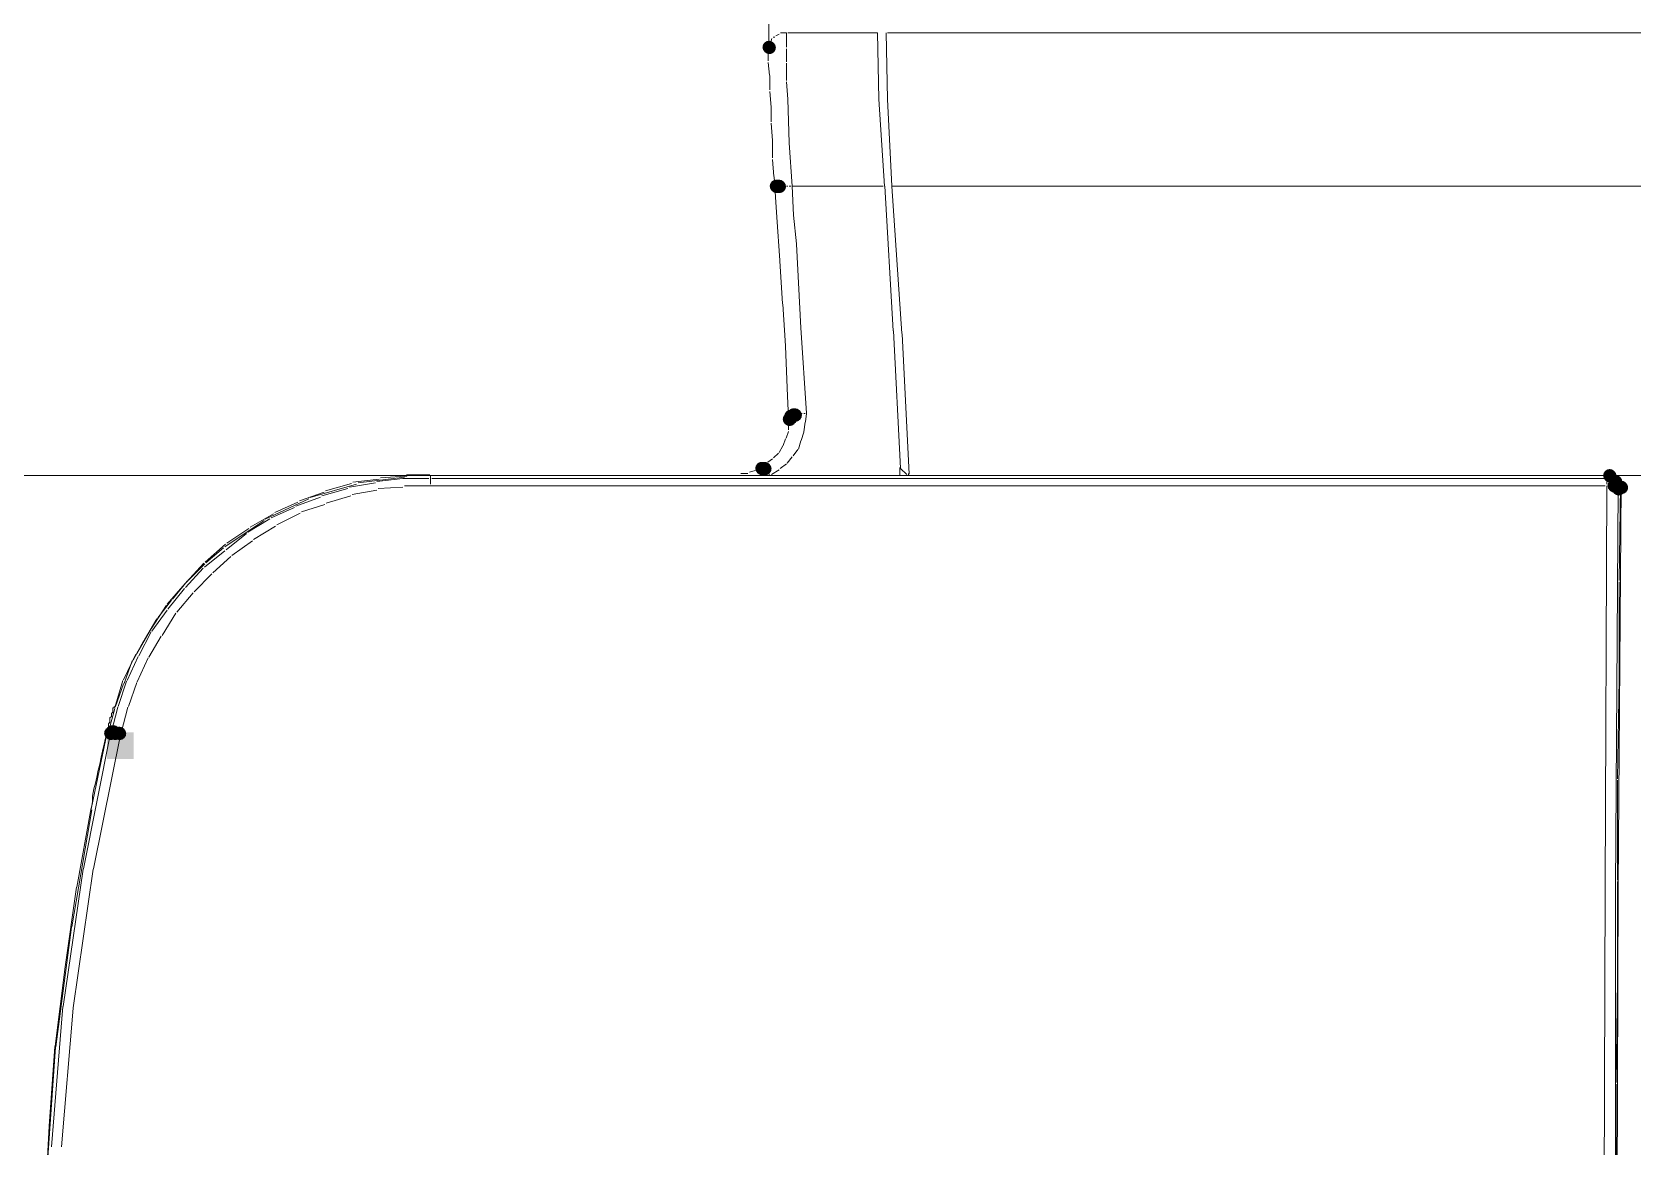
# Model space of a CAD drawing. Header units: millimetres. Extents: x 0 to 297, y 0 to 208.
# Drawn here: x 58.61 to 79.82, y 148.09 to 162.86 of the extents above; entities that cross this region are included whole.
import ezdxf

# ---------------------------------------------------------------- set-up
doc = ezdxf.new("R2010")
doc.units = ezdxf.units.MM

msp = doc.modelspace()

# ---------------------------------------------------------------- hatches: boundary and pattern name
h = msp.add_hatch(color=7)
edge = h.paths.add_edge_path(flags=0)
edge.add_spline(control_points=[(68.433558, 162.718656), (68.400013, 162.752201), (68.345121, 162.752201), (68.311576, 162.718656), (68.278031, 162.685111), (68.278031, 162.630219), (68.311576, 162.596674), (68.311576, 162.596674), (68.31722, 162.59103), (68.31722, 162.59103), (68.350765, 162.557485), (68.405657, 162.557485), (68.439202, 162.59103), (68.472747, 162.624575), (68.472747, 162.679467), (68.439202, 162.713012), (68.439202, 162.713012), (68.433558, 162.718656), (68.433558, 162.718656)], knot_values=[0, 0, 0, 0, 1, 1, 1, 2, 2, 2, 3, 3, 3, 4, 4, 4, 5, 5, 5, 6, 6, 6, 6], degree=3, periodic=1)
h = msp.add_hatch(color=7)
h.dxf.hatch_style = 2
h.paths.add_polyline_path([(68.363042, 162.695942), (68.363042, 162.523433)])
h = msp.add_hatch(color=7)
h.dxf.hatch_style = 2
h.paths.add_polyline_path([(68.363042, 162.542483), (68.363042, 162.369975)])
h = msp.add_hatch(color=7)
h.dxf.hatch_style = 2
h.paths.add_polyline_path([(68.382092, 162.369975), (68.382092, 162.197467)])
h = msp.add_hatch(color=7)
h.dxf.hatch_style = 2
h.paths.add_polyline_path([(68.382092, 162.159367), (68.382092, 161.986858)])
h = msp.add_hatch(color=7)
h.dxf.hatch_style = 2
h.paths.add_polyline_path([(68.401142, 161.948406), (68.401142, 161.775897)])
h = msp.add_hatch(color=7)
h.dxf.hatch_style = 2
h.paths.add_polyline_path([(68.401142, 161.737444), (68.401142, 161.564936)])
h = msp.add_hatch(color=7)
h.dxf.hatch_style = 2
h.paths.add_polyline_path([(68.420544, 161.507433), (68.420544, 161.334925)])
h = msp.add_hatch(color=7)
h.dxf.hatch_style = 2
h.paths.add_polyline_path([(68.420544, 161.258372), (68.420544, 161.085864)])
h = msp.add_hatch(color=7)
edge = h.paths.add_edge_path(flags=0)
edge.add_spline(control_points=[(68.531448, 160.876569), (68.499002, 160.911178), (68.444139, 160.912948), (68.409529, 160.880502), (68.37492, 160.848056), (68.373151, 160.793193), (68.405597, 160.758584), (68.405597, 160.758584), (68.410888, 160.752939), (68.410888, 160.752939), (68.443334, 160.71833), (68.498198, 160.71656), (68.532807, 160.749006), (68.567416, 160.781452), (68.569186, 160.836316), (68.53674, 160.870925), (68.53674, 160.870925), (68.531448, 160.876569), (68.531448, 160.876569)], knot_values=[0, 0, 0, 0, 1, 1, 1, 2, 2, 2, 3, 3, 3, 4, 4, 4, 5, 5, 5, 6, 6, 6, 6], degree=3, periodic=1)
h = msp.add_hatch(color=7)
edge = h.paths.add_edge_path(flags=0)
edge.add_spline(control_points=[(68.531448, 160.876569), (68.499002, 160.911178), (68.444139, 160.912948), (68.409529, 160.880502), (68.37492, 160.848056), (68.373151, 160.793193), (68.405597, 160.758584), (68.405597, 160.758584), (68.410888, 160.752939), (68.410888, 160.752939), (68.443334, 160.71833), (68.498198, 160.71656), (68.532807, 160.749006), (68.567416, 160.781452), (68.569186, 160.836316), (68.53674, 160.870925), (68.53674, 160.870925), (68.531448, 160.876569), (68.531448, 160.876569)], knot_values=[0, 0, 0, 0, 1, 1, 1, 2, 2, 2, 3, 3, 3, 4, 4, 4, 5, 5, 5, 6, 6, 6, 6], degree=3, periodic=1)
h = msp.add_hatch(color=7)
edge = h.paths.add_edge_path(flags=0)
edge.add_spline(control_points=[(68.531448, 160.876569), (68.499002, 160.911178), (68.444139, 160.912948), (68.409529, 160.880502), (68.37492, 160.848056), (68.373151, 160.793193), (68.405597, 160.758584), (68.405597, 160.758584), (68.410888, 160.752939), (68.410888, 160.752939), (68.443334, 160.71833), (68.498198, 160.71656), (68.532807, 160.749006), (68.567416, 160.781452), (68.569186, 160.836316), (68.53674, 160.870925), (68.53674, 160.870925), (68.531448, 160.876569), (68.531448, 160.876569)], knot_values=[0, 0, 0, 0, 1, 1, 1, 2, 2, 2, 3, 3, 3, 4, 4, 4, 5, 5, 5, 6, 6, 6, 6], degree=3, periodic=1)
h = msp.add_hatch(color=7)
edge = h.paths.add_edge_path(flags=0)
edge.add_spline(control_points=[(68.531448, 160.876569), (68.499002, 160.911178), (68.444139, 160.912948), (68.409529, 160.880502), (68.37492, 160.848056), (68.373151, 160.793193), (68.405597, 160.758584), (68.405597, 160.758584), (68.410888, 160.752939), (68.410888, 160.752939), (68.443334, 160.71833), (68.498198, 160.71656), (68.532807, 160.749006), (68.567416, 160.781452), (68.569186, 160.836316), (68.53674, 160.870925), (68.53674, 160.870925), (68.531448, 160.876569), (68.531448, 160.876569)], knot_values=[0, 0, 0, 0, 1, 1, 1, 2, 2, 2, 3, 3, 3, 4, 4, 4, 5, 5, 5, 6, 6, 6, 6], degree=3, periodic=1)
h = msp.add_hatch(color=7)
edge = h.paths.add_edge_path(flags=0)
edge.add_spline(control_points=[(68.531448, 160.876569), (68.499002, 160.911178), (68.444139, 160.912948), (68.409529, 160.880502), (68.37492, 160.848056), (68.373151, 160.793193), (68.405597, 160.758584), (68.405597, 160.758584), (68.410888, 160.752939), (68.410888, 160.752939), (68.443334, 160.71833), (68.498198, 160.71656), (68.532807, 160.749006), (68.567416, 160.781452), (68.569186, 160.836316), (68.53674, 160.870925), (68.53674, 160.870925), (68.531448, 160.876569), (68.531448, 160.876569)], knot_values=[0, 0, 0, 0, 1, 1, 1, 2, 2, 2, 3, 3, 3, 4, 4, 4, 5, 5, 5, 6, 6, 6, 6], degree=3, periodic=1)
h = msp.add_hatch(color=7)
edge = h.paths.add_edge_path(flags=0)
edge.add_spline(control_points=[(68.548563, 160.878567), (68.515018, 160.912112), (68.460126, 160.912112), (68.426581, 160.878567), (68.393036, 160.845022), (68.393036, 160.790131), (68.426581, 160.756586), (68.426581, 160.756586), (68.432226, 160.750941), (68.432226, 160.750941), (68.465771, 160.717396), (68.520663, 160.717396), (68.554208, 160.750941), (68.587753, 160.784486), (68.587753, 160.839378), (68.554208, 160.872923), (68.554208, 160.872923), (68.548563, 160.878567), (68.548563, 160.878567)], knot_values=[0, 0, 0, 0, 1, 1, 1, 2, 2, 2, 3, 3, 3, 4, 4, 4, 5, 5, 5, 6, 6, 6, 6], degree=3, periodic=1)
h = msp.add_hatch(color=7)
edge = h.paths.add_edge_path(flags=0)
edge.add_spline(control_points=[(68.567613, 160.878567), (68.534068, 160.912112), (68.479176, 160.912112), (68.445631, 160.878567), (68.412086, 160.845022), (68.412086, 160.790131), (68.445631, 160.756586), (68.445631, 160.756586), (68.451276, 160.750941), (68.451276, 160.750941), (68.484821, 160.717396), (68.539713, 160.717396), (68.573258, 160.750941), (68.606803, 160.784486), (68.606803, 160.839378), (68.573258, 160.872923), (68.573258, 160.872923), (68.567613, 160.878567), (68.567613, 160.878567)], knot_values=[0, 0, 0, 0, 1, 1, 1, 2, 2, 2, 3, 3, 3, 4, 4, 4, 5, 5, 5, 6, 6, 6, 6], degree=3, periodic=1)
h = msp.add_hatch(color=7)
edge = h.paths.add_edge_path(flags=0)
edge.add_spline(control_points=[(68.567613, 160.878567), (68.534068, 160.912112), (68.479176, 160.912112), (68.445631, 160.878567), (68.412086, 160.845022), (68.412086, 160.790131), (68.445631, 160.756586), (68.445631, 160.756586), (68.451276, 160.750941), (68.451276, 160.750941), (68.484821, 160.717396), (68.539713, 160.717396), (68.573258, 160.750941), (68.606803, 160.784486), (68.606803, 160.839378), (68.573258, 160.872923), (68.573258, 160.872923), (68.567613, 160.878567), (68.567613, 160.878567)], knot_values=[0, 0, 0, 0, 1, 1, 1, 2, 2, 2, 3, 3, 3, 4, 4, 4, 5, 5, 5, 6, 6, 6, 6], degree=3, periodic=1)
h = msp.add_hatch(color=7)
h.dxf.hatch_style = 2
h.paths.add_polyline_path([(68.478047, 160.491786), (68.478047, 160.319278)])
h = msp.add_hatch(color=7)
h.dxf.hatch_style = 2
h.paths.add_polyline_path([(68.516147, 159.916758), (68.516147, 159.74425)])
h = msp.add_hatch(color=7)
h.dxf.hatch_style = 2
h.paths.add_polyline_path([(68.5546, 159.341731), (68.5546, 159.169222)])
h = msp.add_hatch(color=7)
h.dxf.hatch_style = 2
h.paths.add_polyline_path([(68.593053, 158.786106), (68.593053, 158.613597)])
h = msp.add_hatch(color=7)
h.dxf.hatch_style = 2
h.paths.add_polyline_path([(68.612103, 158.230481), (68.612103, 158.057972)])
h = msp.add_hatch(color=7)
edge = h.paths.add_edge_path(flags=0)
edge.add_spline(control_points=[(68.702021, 157.79282), (68.668476, 157.826365), (68.613585, 157.826365), (68.58004, 157.79282), (68.546495, 157.759275), (68.546495, 157.704383), (68.58004, 157.670838), (68.58004, 157.670838), (68.585331, 157.665547), (68.585331, 157.665547), (68.618876, 157.632002), (68.673768, 157.632002), (68.707313, 157.665547), (68.740858, 157.699092), (68.740858, 157.753983), (68.707313, 157.787528), (68.707313, 157.787528), (68.702021, 157.79282), (68.702021, 157.79282)], knot_values=[0, 0, 0, 0, 1, 1, 1, 2, 2, 2, 3, 3, 3, 4, 4, 4, 5, 5, 5, 6, 6, 6, 6], degree=3, periodic=1)
h = msp.add_hatch(color=7)
edge = h.paths.add_edge_path(flags=0)
edge.add_spline(control_points=[(68.721071, 157.831273), (68.687526, 157.864818), (68.632635, 157.864818), (68.59909, 157.831273), (68.565545, 157.797728), (68.565545, 157.742836), (68.59909, 157.709291), (68.59909, 157.709291), (68.604734, 157.703647), (68.604734, 157.703647), (68.638279, 157.670102), (68.693171, 157.670102), (68.726716, 157.703647), (68.760261, 157.737192), (68.760261, 157.792083), (68.726716, 157.825628), (68.726716, 157.825628), (68.721071, 157.831273), (68.721071, 157.831273)], knot_values=[0, 0, 0, 0, 1, 1, 1, 2, 2, 2, 3, 3, 3, 4, 4, 4, 5, 5, 5, 6, 6, 6, 6], degree=3, periodic=1)
h = msp.add_hatch(color=7)
edge = h.paths.add_edge_path(flags=0)
edge.add_spline(control_points=[(68.721071, 157.812223), (68.687526, 157.845768), (68.632635, 157.845768), (68.59909, 157.812223), (68.565545, 157.778678), (68.565545, 157.723786), (68.59909, 157.690241), (68.59909, 157.690241), (68.604734, 157.684597), (68.604734, 157.684597), (68.638279, 157.651052), (68.693171, 157.651052), (68.726716, 157.684597), (68.760261, 157.718142), (68.760261, 157.773033), (68.726716, 157.806578), (68.726716, 157.806578), (68.721071, 157.812223), (68.721071, 157.812223)], knot_values=[0, 0, 0, 0, 1, 1, 1, 2, 2, 2, 3, 3, 3, 4, 4, 4, 5, 5, 5, 6, 6, 6, 6], degree=3, periodic=1)
h = msp.add_hatch(color=7)
edge = h.paths.add_edge_path(flags=0)
edge.add_spline(control_points=[(68.740121, 157.831273), (68.706576, 157.864818), (68.651685, 157.864818), (68.61814, 157.831273), (68.584595, 157.797728), (68.584595, 157.742836), (68.61814, 157.709291), (68.61814, 157.709291), (68.623784, 157.703647), (68.623784, 157.703647), (68.657329, 157.670102), (68.712221, 157.670102), (68.745766, 157.703647), (68.779311, 157.737192), (68.779311, 157.792083), (68.745766, 157.825628), (68.745766, 157.825628), (68.740121, 157.831273), (68.740121, 157.831273)], knot_values=[0, 0, 0, 0, 1, 1, 1, 2, 2, 2, 3, 3, 3, 4, 4, 4, 5, 5, 5, 6, 6, 6, 6], degree=3, periodic=1)
h = msp.add_hatch(color=7)
edge = h.paths.add_edge_path(flags=0)
edge.add_spline(control_points=[(68.740121, 157.831273), (68.706576, 157.864818), (68.651685, 157.864818), (68.61814, 157.831273), (68.584595, 157.797728), (68.584595, 157.742836), (68.61814, 157.709291), (68.61814, 157.709291), (68.623784, 157.703647), (68.623784, 157.703647), (68.657329, 157.670102), (68.712221, 157.670102), (68.745766, 157.703647), (68.779311, 157.737192), (68.779311, 157.792083), (68.745766, 157.825628), (68.745766, 157.825628), (68.740121, 157.831273), (68.740121, 157.831273)], knot_values=[0, 0, 0, 0, 1, 1, 1, 2, 2, 2, 3, 3, 3, 4, 4, 4, 5, 5, 5, 6, 6, 6, 6], degree=3, periodic=1)
h = msp.add_hatch(color=7)
edge = h.paths.add_edge_path(flags=0)
edge.add_spline(control_points=[(68.757173, 157.852258), (68.722564, 157.884704), (68.667701, 157.882934), (68.635255, 157.848325), (68.602809, 157.813716), (68.604579, 157.758852), (68.639188, 157.726406), (68.639188, 157.726406), (68.644832, 157.721115), (68.644832, 157.721115), (68.679441, 157.688669), (68.734305, 157.690438), (68.766751, 157.725048), (68.799197, 157.759657), (68.797427, 157.81452), (68.762818, 157.846966), (68.762818, 157.846966), (68.757173, 157.852258), (68.757173, 157.852258)], knot_values=[0, 0, 0, 0, 1, 1, 1, 2, 2, 2, 3, 3, 3, 4, 4, 4, 5, 5, 5, 6, 6, 6, 6], degree=3, periodic=1)
h = msp.add_hatch(color=7)
edge = h.paths.add_edge_path(flags=0)
edge.add_spline(control_points=[(68.776576, 157.852258), (68.741967, 157.884704), (68.687104, 157.882934), (68.654658, 157.848325), (68.622212, 157.813716), (68.623981, 157.758852), (68.658591, 157.726406), (68.658591, 157.726406), (68.664235, 157.721115), (68.664235, 157.721115), (68.698844, 157.688669), (68.753707, 157.690438), (68.786153, 157.725048), (68.818599, 157.759657), (68.81683, 157.81452), (68.782221, 157.846966), (68.782221, 157.846966), (68.776576, 157.852258), (68.776576, 157.852258)], knot_values=[0, 0, 0, 0, 1, 1, 1, 2, 2, 2, 3, 3, 3, 4, 4, 4, 5, 5, 5, 6, 6, 6, 6], degree=3, periodic=1)
h = msp.add_hatch(color=7)
h.dxf.hatch_style = 2
h.paths.add_polyline_path([(68.593053, 157.559497), (68.593053, 157.386989)])
h = msp.add_hatch(color=7)
h.dxf.hatch_style = 2
h.paths.add_polyline_path([(68.631153, 157.751056), (68.631153, 157.578547)])
h = msp.add_hatch(color=7)
h.dxf.hatch_style = 2
h.paths.add_polyline_path([(68.631153, 157.655453), (68.631153, 157.482944)])
h = msp.add_hatch(color=7)
h.dxf.hatch_style = 2
h.paths.add_polyline_path([(68.497097, 157.367939), (68.497097, 157.195431)])
h = msp.add_hatch(color=7)
h.dxf.hatch_style = 2
h.paths.add_polyline_path([(68.5546, 157.463542), (68.5546, 157.291033)])
h = msp.add_hatch(color=7)
edge = h.paths.add_edge_path(flags=0)
edge.add_spline(control_points=[(68.337602, 157.14124), (68.304057, 157.174785), (68.249165, 157.174785), (68.21562, 157.14124), (68.182075, 157.107695), (68.182075, 157.052803), (68.21562, 157.019258), (68.21562, 157.019258), (68.221265, 157.013613), (68.221265, 157.013613), (68.25481, 156.980068), (68.309701, 156.980068), (68.343246, 157.013613), (68.376791, 157.047158), (68.376791, 157.10205), (68.343246, 157.135595), (68.343246, 157.135595), (68.337602, 157.14124), (68.337602, 157.14124)], knot_values=[0, 0, 0, 0, 1, 1, 1, 2, 2, 2, 3, 3, 3, 4, 4, 4, 5, 5, 5, 6, 6, 6, 6], degree=3, periodic=1)
h = msp.add_hatch(color=7)
edge = h.paths.add_edge_path(flags=0)
edge.add_spline(control_points=[(68.337602, 157.14124), (68.304057, 157.174785), (68.249165, 157.174785), (68.21562, 157.14124), (68.182075, 157.107695), (68.182075, 157.052803), (68.21562, 157.019258), (68.21562, 157.019258), (68.221265, 157.013613), (68.221265, 157.013613), (68.25481, 156.980068), (68.309701, 156.980068), (68.343246, 157.013613), (68.376791, 157.047158), (68.376791, 157.10205), (68.343246, 157.135595), (68.343246, 157.135595), (68.337602, 157.14124), (68.337602, 157.14124)], knot_values=[0, 0, 0, 0, 1, 1, 1, 2, 2, 2, 3, 3, 3, 4, 4, 4, 5, 5, 5, 6, 6, 6, 6], degree=3, periodic=1)
h = msp.add_hatch(color=7)
h.dxf.hatch_style = 2
h.paths.add_polyline_path([(68.190533, 157.137928), (68.190533, 156.965419)])
h = msp.add_hatch(color=7)
edge = h.paths.add_edge_path(flags=0)
edge.add_spline(control_points=[(68.357005, 157.14124), (68.32346, 157.174785), (68.268568, 157.174785), (68.235023, 157.14124), (68.201478, 157.107695), (68.201478, 157.052803), (68.235023, 157.019258), (68.235023, 157.019258), (68.240667, 157.013613), (68.240667, 157.013613), (68.274212, 156.980068), (68.329104, 156.980068), (68.362649, 157.013613), (68.396194, 157.047158), (68.396194, 157.10205), (68.362649, 157.135595), (68.362649, 157.135595), (68.357005, 157.14124), (68.357005, 157.14124)], knot_values=[0, 0, 0, 0, 1, 1, 1, 2, 2, 2, 3, 3, 3, 4, 4, 4, 5, 5, 5, 6, 6, 6, 6], degree=3, periodic=1)
h = msp.add_hatch(color=7)
edge = h.paths.add_edge_path(flags=0)
edge.add_spline(control_points=[(68.357005, 157.14124), (68.32346, 157.174785), (68.268568, 157.174785), (68.235023, 157.14124), (68.201478, 157.107695), (68.201478, 157.052803), (68.235023, 157.019258), (68.235023, 157.019258), (68.240667, 157.013613), (68.240667, 157.013613), (68.274212, 156.980068), (68.329104, 156.980068), (68.362649, 157.013613), (68.396194, 157.047158), (68.396194, 157.10205), (68.362649, 157.135595), (68.362649, 157.135595), (68.357005, 157.14124), (68.357005, 157.14124)], knot_values=[0, 0, 0, 0, 1, 1, 1, 2, 2, 2, 3, 3, 3, 4, 4, 4, 5, 5, 5, 6, 6, 6, 6], degree=3, periodic=1)
h = msp.add_hatch(color=7)
edge = h.paths.add_edge_path(flags=0)
edge.add_spline(control_points=[(68.376055, 157.14124), (68.34251, 157.174785), (68.287618, 157.174785), (68.254073, 157.14124), (68.220528, 157.107695), (68.220528, 157.052803), (68.254073, 157.019258), (68.254073, 157.019258), (68.259717, 157.013613), (68.259717, 157.013613), (68.293262, 156.980068), (68.348154, 156.980068), (68.381699, 157.013613), (68.415244, 157.047158), (68.415244, 157.10205), (68.381699, 157.135595), (68.381699, 157.135595), (68.376055, 157.14124), (68.376055, 157.14124)], knot_values=[0, 0, 0, 0, 1, 1, 1, 2, 2, 2, 3, 3, 3, 4, 4, 4, 5, 5, 5, 6, 6, 6, 6], degree=3, periodic=1)
h = msp.add_hatch(color=7)
h.dxf.hatch_style = 2
h.paths.add_polyline_path([(68.343639, 157.233531), (68.343639, 157.061022)])
h = msp.add_hatch(color=7)
h.dxf.hatch_style = 2
h.paths.add_polyline_path([(68.420544, 157.291033), (68.420544, 157.118525)])
h = msp.add_hatch(color=7)
h.dxf.hatch_style = 2
h.paths.add_polyline_path([(62.843481, 156.965419), (62.843481, 156.792911)])
h = msp.add_hatch(color=7)
h.dxf.hatch_style = 2
h.paths.add_polyline_path([(63.207547, 157.022922), (63.207547, 156.850414)])
h = msp.add_hatch(color=7)
h.dxf.hatch_style = 2
h.paths.add_polyline_path([(63.552564, 157.061375), (63.552564, 156.888867)])
h = msp.add_hatch(color=7)
h.dxf.hatch_style = 2
h.paths.add_polyline_path([(68.094578, 157.099475), (68.094578, 156.926967)])
h = msp.add_hatch(color=7)
edge = h.paths.add_edge_path(flags=0)
edge.add_spline(control_points=[(79.568635, 157.045637), (79.53509, 157.079182), (79.480199, 157.079182), (79.446654, 157.045637), (79.413109, 157.012092), (79.413109, 156.9572), (79.446654, 156.923655), (79.446654, 156.923655), (79.452298, 156.918011), (79.452298, 156.918011), (79.485843, 156.884466), (79.540735, 156.884466), (79.57428, 156.918011), (79.607825, 156.951556), (79.607825, 157.006447), (79.57428, 157.039992), (79.57428, 157.039992), (79.568635, 157.045637), (79.568635, 157.045637)], knot_values=[0, 0, 0, 0, 1, 1, 1, 2, 2, 2, 3, 3, 3, 4, 4, 4, 5, 5, 5, 6, 6, 6, 6], degree=3, periodic=1)
h = msp.add_hatch(color=7)
edge = h.paths.add_edge_path(flags=0)
edge.add_spline(control_points=[(79.62414, 156.913163), (79.589531, 156.945609), (79.534668, 156.943839), (79.502222, 156.90923), (79.469776, 156.874621), (79.471545, 156.819758), (79.506154, 156.787312), (79.506154, 156.787312), (79.511799, 156.78202), (79.511799, 156.78202), (79.546408, 156.749574), (79.601271, 156.751344), (79.633717, 156.785953), (79.666163, 156.820562), (79.664394, 156.875425), (79.629784, 156.907871), (79.629784, 156.907871), (79.62414, 156.913163), (79.62414, 156.913163)], knot_values=[0, 0, 0, 0, 1, 1, 1, 2, 2, 2, 3, 3, 3, 4, 4, 4, 5, 5, 5, 6, 6, 6, 6], degree=3, periodic=1)
h = msp.add_hatch(color=7)
edge = h.paths.add_edge_path(flags=0)
edge.add_spline(control_points=[(79.645188, 156.968731), (79.611643, 157.002276), (79.556751, 157.002276), (79.523206, 156.968731), (79.489661, 156.935186), (79.489661, 156.880294), (79.523206, 156.846749), (79.523206, 156.846749), (79.528851, 156.841105), (79.528851, 156.841105), (79.562396, 156.80756), (79.617288, 156.80756), (79.650833, 156.841105), (79.684378, 156.87465), (79.684378, 156.929542), (79.650833, 156.963087), (79.650833, 156.963087), (79.645188, 156.968731), (79.645188, 156.968731)], knot_values=[0, 0, 0, 0, 1, 1, 1, 2, 2, 2, 3, 3, 3, 4, 4, 4, 5, 5, 5, 6, 6, 6, 6], degree=3, periodic=1)
h = msp.add_hatch(color=7)
edge = h.paths.add_edge_path(flags=0)
edge.add_spline(control_points=[(79.664591, 156.892178), (79.631046, 156.925723), (79.576154, 156.925723), (79.542609, 156.892178), (79.509064, 156.858633), (79.509064, 156.803742), (79.542609, 156.770197), (79.542609, 156.770197), (79.548254, 156.764552), (79.548254, 156.764552), (79.581799, 156.731007), (79.63669, 156.731007), (79.670235, 156.764552), (79.70378, 156.798097), (79.70378, 156.852989), (79.670235, 156.886534), (79.670235, 156.886534), (79.664591, 156.892178), (79.664591, 156.892178)], knot_values=[0, 0, 0, 0, 1, 1, 1, 2, 2, 2, 3, 3, 3, 4, 4, 4, 5, 5, 5, 6, 6, 6, 6], degree=3, periodic=1)
h = msp.add_hatch(color=7)
edge = h.paths.add_edge_path(flags=0)
edge.add_spline(control_points=[(79.683641, 156.892178), (79.650096, 156.925723), (79.595204, 156.925723), (79.561659, 156.892178), (79.528114, 156.858633), (79.528114, 156.803742), (79.561659, 156.770197), (79.561659, 156.770197), (79.567304, 156.764552), (79.567304, 156.764552), (79.600849, 156.731007), (79.65574, 156.731007), (79.689285, 156.764552), (79.72283, 156.798097), (79.72283, 156.852989), (79.689285, 156.886534), (79.689285, 156.886534), (79.683641, 156.892178), (79.683641, 156.892178)], knot_values=[0, 0, 0, 0, 1, 1, 1, 2, 2, 2, 3, 3, 3, 4, 4, 4, 5, 5, 5, 6, 6, 6, 6], degree=3, periodic=1)
h = msp.add_hatch(color=7)
edge = h.paths.add_edge_path(flags=0)
edge.add_spline(control_points=[(79.722094, 156.892178), (79.688549, 156.925723), (79.633657, 156.925723), (79.600112, 156.892178), (79.566567, 156.858633), (79.566567, 156.803742), (79.600112, 156.770197), (79.600112, 156.770197), (79.605756, 156.764552), (79.605756, 156.764552), (79.639301, 156.731007), (79.694193, 156.731007), (79.727738, 156.764552), (79.761283, 156.798097), (79.761283, 156.852989), (79.727738, 156.886534), (79.727738, 156.886534), (79.722094, 156.892178), (79.722094, 156.892178)], knot_values=[0, 0, 0, 0, 1, 1, 1, 2, 2, 2, 3, 3, 3, 4, 4, 4, 5, 5, 5, 6, 6, 6, 6], degree=3, periodic=1)
h = msp.add_hatch(color=7)
edge = h.paths.add_edge_path(flags=0)
edge.add_spline(control_points=[(79.722094, 156.892178), (79.688549, 156.925723), (79.633657, 156.925723), (79.600112, 156.892178), (79.566567, 156.858633), (79.566567, 156.803742), (79.600112, 156.770197), (79.600112, 156.770197), (79.605756, 156.764552), (79.605756, 156.764552), (79.639301, 156.731007), (79.694193, 156.731007), (79.727738, 156.764552), (79.761283, 156.798097), (79.761283, 156.852989), (79.727738, 156.886534), (79.727738, 156.886534), (79.722094, 156.892178), (79.722094, 156.892178)], knot_values=[0, 0, 0, 0, 1, 1, 1, 2, 2, 2, 3, 3, 3, 4, 4, 4, 5, 5, 5, 6, 6, 6, 6], degree=3, periodic=1)
h = msp.add_hatch(color=7)
h.dxf.hatch_style = 2
h.paths.add_polyline_path([(62.134044, 156.716358), (62.134044, 156.54385)])
h = msp.add_hatch(color=7)
h.dxf.hatch_style = 2
h.paths.add_polyline_path([(62.479061, 156.850414), (62.479061, 156.677906)])
h = msp.add_hatch(color=7)
edge = h.paths.add_edge_path(flags=0)
edge.add_spline(control_points=[(79.683641, 156.873128), (79.650096, 156.906673), (79.595204, 156.906673), (79.561659, 156.873128), (79.528114, 156.839583), (79.528114, 156.784692), (79.561659, 156.751147), (79.561659, 156.751147), (79.567304, 156.745502), (79.567304, 156.745502), (79.600849, 156.711957), (79.65574, 156.711957), (79.689285, 156.745502), (79.72283, 156.779047), (79.72283, 156.833939), (79.689285, 156.867484), (79.689285, 156.867484), (79.683641, 156.873128), (79.683641, 156.873128)], knot_values=[0, 0, 0, 0, 1, 1, 1, 2, 2, 2, 3, 3, 3, 4, 4, 4, 5, 5, 5, 6, 6, 6, 6], degree=3, periodic=1)
h = msp.add_hatch(color=7)
edge = h.paths.add_edge_path(flags=0)
edge.add_spline(control_points=[(79.683641, 156.873128), (79.650096, 156.906673), (79.595204, 156.906673), (79.561659, 156.873128), (79.528114, 156.839583), (79.528114, 156.784692), (79.561659, 156.751147), (79.561659, 156.751147), (79.567304, 156.745502), (79.567304, 156.745502), (79.600849, 156.711957), (79.65574, 156.711957), (79.689285, 156.745502), (79.72283, 156.779047), (79.72283, 156.833939), (79.689285, 156.867484), (79.689285, 156.867484), (79.683641, 156.873128), (79.683641, 156.873128)], knot_values=[0, 0, 0, 0, 1, 1, 1, 2, 2, 2, 3, 3, 3, 4, 4, 4, 5, 5, 5, 6, 6, 6, 6], degree=3, periodic=1)
h = msp.add_hatch(color=7)
edge = h.paths.add_edge_path(flags=0)
edge.add_spline(control_points=[(79.683641, 156.873128), (79.650096, 156.906673), (79.595204, 156.906673), (79.561659, 156.873128), (79.528114, 156.839583), (79.528114, 156.784692), (79.561659, 156.751147), (79.561659, 156.751147), (79.567304, 156.745502), (79.567304, 156.745502), (79.600849, 156.711957), (79.65574, 156.711957), (79.689285, 156.745502), (79.72283, 156.779047), (79.72283, 156.833939), (79.689285, 156.867484), (79.689285, 156.867484), (79.683641, 156.873128), (79.683641, 156.873128)], knot_values=[0, 0, 0, 0, 1, 1, 1, 2, 2, 2, 3, 3, 3, 4, 4, 4, 5, 5, 5, 6, 6, 6, 6], degree=3, periodic=1)
h = msp.add_hatch(color=7)
h.dxf.hatch_style = 2
h.paths.add_polyline_path([(61.808431, 156.5629), (61.808431, 156.390392)])
h = msp.add_hatch(color=7)
h.dxf.hatch_style = 2
h.paths.add_polyline_path([(61.482464, 156.371342), (61.482464, 156.198833)])
h = msp.add_hatch(color=7)
h.dxf.hatch_style = 2
h.paths.add_polyline_path([(61.1759, 156.160381), (61.1759, 155.987872)])
h = msp.add_hatch(color=7)
h.dxf.hatch_style = 2
h.paths.add_polyline_path([(60.888386, 155.911319), (60.888386, 155.738811)])
h = msp.add_hatch(color=7)
h.dxf.hatch_style = 2
h.paths.add_polyline_path([(79.632175, 155.681308), (79.632175, 155.5088)])
h = msp.add_hatch(color=7)
h.dxf.hatch_style = 2
h.paths.add_polyline_path([(60.639325, 155.642856), (60.639325, 155.470347)])
h = msp.add_hatch(color=7)
h.dxf.hatch_style = 2
h.paths.add_polyline_path([(60.390264, 155.355342), (60.390264, 155.182833)])
h = msp.add_hatch(color=7)
h.dxf.hatch_style = 2
h.paths.add_polyline_path([(60.179303, 155.029728), (60.179303, 154.857219)])
h = msp.add_hatch(color=7)
h.dxf.hatch_style = 2
h.paths.add_polyline_path([(59.987744, 154.703761), (59.987744, 154.531253)])
h = msp.add_hatch(color=7)
h.dxf.hatch_style = 2
h.paths.add_polyline_path([(59.815236, 154.358744), (59.815236, 154.186236)])
h = msp.add_hatch(color=7)
h.dxf.hatch_style = 2
h.paths.add_polyline_path([(79.570831, 154.352531), (79.692813, 154.230549)])
h = msp.add_hatch(color=7)
edge = h.paths.add_edge_path(flags=0)
edge.add_spline(control_points=[(59.711246, 153.635858), (59.676636, 153.668304), (59.621773, 153.666534), (59.589327, 153.631925), (59.556881, 153.597316), (59.558651, 153.542452), (59.59326, 153.510006), (59.59326, 153.510006), (59.598904, 153.504715), (59.598904, 153.504715), (59.633514, 153.472269), (59.688377, 153.474038), (59.720823, 153.508648), (59.753269, 153.543257), (59.751499, 153.59812), (59.71689, 153.630566), (59.71689, 153.630566), (59.711246, 153.635858), (59.711246, 153.635858)], knot_values=[0, 0, 0, 0, 1, 1, 1, 2, 2, 2, 3, 3, 3, 4, 4, 4, 5, 5, 5, 6, 6, 6, 6], degree=3, periodic=1)
h = msp.add_hatch(color=7)
edge = h.paths.add_edge_path(flags=0)
edge.add_spline(control_points=[(59.711246, 153.635858), (59.676636, 153.668304), (59.621773, 153.666534), (59.589327, 153.631925), (59.556881, 153.597316), (59.558651, 153.542452), (59.59326, 153.510006), (59.59326, 153.510006), (59.598904, 153.504715), (59.598904, 153.504715), (59.633514, 153.472269), (59.688377, 153.474038), (59.720823, 153.508648), (59.753269, 153.543257), (59.751499, 153.59812), (59.71689, 153.630566), (59.71689, 153.630566), (59.711246, 153.635858), (59.711246, 153.635858)], knot_values=[0, 0, 0, 0, 1, 1, 1, 2, 2, 2, 3, 3, 3, 4, 4, 4, 5, 5, 5, 6, 6, 6, 6], degree=3, periodic=1)
h = msp.add_hatch(color=7)
edge = h.paths.add_edge_path(flags=0)
edge.add_spline(control_points=[(59.711246, 153.635858), (59.676636, 153.668304), (59.621773, 153.666534), (59.589327, 153.631925), (59.556881, 153.597316), (59.558651, 153.542452), (59.59326, 153.510006), (59.59326, 153.510006), (59.598904, 153.504715), (59.598904, 153.504715), (59.633514, 153.472269), (59.688377, 153.474038), (59.720823, 153.508648), (59.753269, 153.543257), (59.751499, 153.59812), (59.71689, 153.630566), (59.71689, 153.630566), (59.711246, 153.635858), (59.711246, 153.635858)], knot_values=[0, 0, 0, 0, 1, 1, 1, 2, 2, 2, 3, 3, 3, 4, 4, 4, 5, 5, 5, 6, 6, 6, 6], degree=3, periodic=1)
h = msp.add_hatch(color=7)
edge = h.paths.add_edge_path(flags=0)
edge.add_spline(control_points=[(59.711246, 153.635858), (59.676636, 153.668304), (59.621773, 153.666534), (59.589327, 153.631925), (59.556881, 153.597316), (59.558651, 153.542452), (59.59326, 153.510006), (59.59326, 153.510006), (59.598904, 153.504715), (59.598904, 153.504715), (59.633514, 153.472269), (59.688377, 153.474038), (59.720823, 153.508648), (59.753269, 153.543257), (59.751499, 153.59812), (59.71689, 153.630566), (59.71689, 153.630566), (59.711246, 153.635858), (59.711246, 153.635858)], knot_values=[0, 0, 0, 0, 1, 1, 1, 2, 2, 2, 3, 3, 3, 4, 4, 4, 5, 5, 5, 6, 6, 6, 6], degree=3, periodic=1)
h = msp.add_hatch(color=7)
edge = h.paths.add_edge_path(flags=0)
edge.add_spline(control_points=[(59.711246, 153.635858), (59.676636, 153.668304), (59.621773, 153.666534), (59.589327, 153.631925), (59.556881, 153.597316), (59.558651, 153.542452), (59.59326, 153.510006), (59.59326, 153.510006), (59.598904, 153.504715), (59.598904, 153.504715), (59.633514, 153.472269), (59.688377, 153.474038), (59.720823, 153.508648), (59.753269, 153.543257), (59.751499, 153.59812), (59.71689, 153.630566), (59.71689, 153.630566), (59.711246, 153.635858), (59.711246, 153.635858)], knot_values=[0, 0, 0, 0, 1, 1, 1, 2, 2, 2, 3, 3, 3, 4, 4, 4, 5, 5, 5, 6, 6, 6, 6], degree=3, periodic=1)
h = msp.add_hatch(color=7)
edge = h.paths.add_edge_path(flags=0)
edge.add_spline(control_points=[(59.732294, 153.653326), (59.698749, 153.686871), (59.643857, 153.686871), (59.610312, 153.653326), (59.576767, 153.619781), (59.576767, 153.564889), (59.610312, 153.531344), (59.610312, 153.531344), (59.615956, 153.525699), (59.615956, 153.525699), (59.649501, 153.492154), (59.704393, 153.492154), (59.737938, 153.525699), (59.771483, 153.559244), (59.771483, 153.614136), (59.737938, 153.647681), (59.737938, 153.647681), (59.732294, 153.653326), (59.732294, 153.653326)], knot_values=[0, 0, 0, 0, 1, 1, 1, 2, 2, 2, 3, 3, 3, 4, 4, 4, 5, 5, 5, 6, 6, 6, 6], degree=3, periodic=1)
h = msp.add_hatch(color=7)
edge = h.paths.add_edge_path(flags=0)
edge.add_spline(control_points=[(59.732294, 153.653326), (59.698749, 153.686871), (59.643857, 153.686871), (59.610312, 153.653326), (59.576767, 153.619781), (59.576767, 153.564889), (59.610312, 153.531344), (59.610312, 153.531344), (59.615956, 153.525699), (59.615956, 153.525699), (59.649501, 153.492154), (59.704393, 153.492154), (59.737938, 153.525699), (59.771483, 153.559244), (59.771483, 153.614136), (59.737938, 153.647681), (59.737938, 153.647681), (59.732294, 153.653326), (59.732294, 153.653326)], knot_values=[0, 0, 0, 0, 1, 1, 1, 2, 2, 2, 3, 3, 3, 4, 4, 4, 5, 5, 5, 6, 6, 6, 6], degree=3, periodic=1)
h = msp.add_hatch(color=7)
edge = h.paths.add_edge_path(flags=0)
edge.add_spline(control_points=[(59.732294, 153.653326), (59.698749, 153.686871), (59.643857, 153.686871), (59.610312, 153.653326), (59.576767, 153.619781), (59.576767, 153.564889), (59.610312, 153.531344), (59.610312, 153.531344), (59.615956, 153.525699), (59.615956, 153.525699), (59.649501, 153.492154), (59.704393, 153.492154), (59.737938, 153.525699), (59.771483, 153.559244), (59.771483, 153.614136), (59.737938, 153.647681), (59.737938, 153.647681), (59.732294, 153.653326), (59.732294, 153.653326)], knot_values=[0, 0, 0, 0, 1, 1, 1, 2, 2, 2, 3, 3, 3, 4, 4, 4, 5, 5, 5, 6, 6, 6, 6], degree=3, periodic=1)
h = msp.add_hatch(color=7)
edge = h.paths.add_edge_path(flags=0)
edge.add_spline(control_points=[(59.751696, 153.653326), (59.718151, 153.686871), (59.66326, 153.686871), (59.629715, 153.653326), (59.59617, 153.619781), (59.59617, 153.564889), (59.629715, 153.531344), (59.629715, 153.531344), (59.635359, 153.525699), (59.635359, 153.525699), (59.668904, 153.492154), (59.723796, 153.492154), (59.757341, 153.525699), (59.790886, 153.559244), (59.790886, 153.614136), (59.757341, 153.647681), (59.757341, 153.647681), (59.751696, 153.653326), (59.751696, 153.653326)], knot_values=[0, 0, 0, 0, 1, 1, 1, 2, 2, 2, 3, 3, 3, 4, 4, 4, 5, 5, 5, 6, 6, 6, 6], degree=3, periodic=1)
h = msp.add_hatch(color=7)
h.dxf.hatch_style = 2
h.paths.add_polyline_path([(59.604275, 153.58281), (59.957053, 153.58281), (59.957053, 153.230032), (59.604275, 153.230032)])
h = msp.add_hatch(color=7)
edge = h.paths.add_edge_path(flags=0)
edge.add_spline(control_points=[(59.768748, 153.635858), (59.734139, 153.668304), (59.679276, 153.666534), (59.64683, 153.631925), (59.614384, 153.597316), (59.616154, 153.542452), (59.650763, 153.510006), (59.650763, 153.510006), (59.656407, 153.504715), (59.656407, 153.504715), (59.691016, 153.472269), (59.74588, 153.474038), (59.778326, 153.508648), (59.810772, 153.543257), (59.809002, 153.59812), (59.774393, 153.630566), (59.774393, 153.630566), (59.768748, 153.635858), (59.768748, 153.635858)], knot_values=[0, 0, 0, 0, 1, 1, 1, 2, 2, 2, 3, 3, 3, 4, 4, 4, 5, 5, 5, 6, 6, 6, 6], degree=3, periodic=1)
h = msp.add_hatch(color=7)
edge = h.paths.add_edge_path(flags=0)
edge.add_spline(control_points=[(59.826251, 153.635858), (59.791642, 153.668304), (59.736779, 153.666534), (59.704333, 153.631925), (59.671887, 153.597316), (59.673656, 153.542452), (59.708266, 153.510006), (59.708266, 153.510006), (59.71391, 153.504715), (59.71391, 153.504715), (59.748519, 153.472269), (59.803382, 153.474038), (59.835828, 153.508648), (59.868274, 153.543257), (59.866505, 153.59812), (59.831896, 153.630566), (59.831896, 153.630566), (59.826251, 153.635858), (59.826251, 153.635858)], knot_values=[0, 0, 0, 0, 1, 1, 1, 2, 2, 2, 3, 3, 3, 4, 4, 4, 5, 5, 5, 6, 6, 6, 6], degree=3, periodic=1)
h = msp.add_hatch(color=7)
h.dxf.hatch_style = 2
h.paths.add_polyline_path([(79.613125, 153.055583), (79.613125, 152.883075)])
h = msp.add_hatch(color=7)
h.dxf.hatch_style = 2
h.paths.add_polyline_path([(59.393667, 152.672467), (59.393667, 152.499958)])
h = msp.add_hatch(color=7)
h.dxf.hatch_style = 2
h.paths.add_polyline_path([(79.613125, 151.713969), (79.613125, 151.541461)])
h = msp.add_hatch(color=7)
h.dxf.hatch_style = 2
h.paths.add_polyline_path([(59.201756, 151.618367), (59.201756, 151.445858)])
h = msp.add_hatch(color=7)
h.dxf.hatch_style = 2
h.paths.add_polyline_path([(59.04865, 150.564267), (59.04865, 150.391758)])
h = msp.add_hatch(color=7)
h.dxf.hatch_style = 2
h.paths.add_polyline_path([(79.551781, 150.366142), (79.673763, 150.244161)])
h = msp.add_hatch(color=7)
h.dxf.hatch_style = 2
h.paths.add_polyline_path([(58.914242, 149.510167), (58.914242, 149.337658)])
h = msp.add_hatch(color=7)
h.dxf.hatch_style = 2
h.paths.add_polyline_path([(79.594075, 149.030742), (79.594075, 148.858233)])
h = msp.add_hatch(color=7)
h.dxf.hatch_style = 2
h.paths.add_polyline_path([(58.837689, 148.456067), (58.837689, 148.283558)])

# ---------------------------------------------------------------- linework, layer by layer
at = {"color": 7, "lineweight": 15}
for points in [[(68.372567, 172.815196), (68.372567, 162.676715)], [(68.363042, 162.66719), (68.363042, 162.628738)], [(68.391617, 162.695765), (68.381033, 162.666132)], [(68.391617, 162.734218), (68.391617, 162.715168)], [(68.411019, 162.772671), (68.400436, 162.742685)], [(68.449119, 162.791721), (68.427953, 162.789604)], [(68.506622, 162.830174), (68.464994, 162.807596)], [(68.602578, 162.849224), (68.525319, 162.848871)], [(68.602578, 162.849224), (68.602578, 162.657665)], [(69.809783, 162.849224), (68.621628, 162.849224)], [(69.809783, 162.849224), (69.828833, 161.967985)], [(69.924789, 162.849224), (69.943839, 161.967985)], [(129.031294, 162.849224), (69.944192, 162.849224)], [(68.363042, 162.609688), (68.363042, 162.475279)], [(68.363042, 162.456229), (68.379975, 162.285838)], [(68.602578, 162.638263), (68.602578, 162.465754)], [(68.602578, 162.446704), (68.602578, 162.216693)], [(68.382092, 162.283721), (68.382092, 162.092163)], [(68.382092, 162.073113), (68.399731, 161.863915)], [(68.602578, 162.197643), (68.620217, 161.969043)], [(68.401142, 161.862151), (68.401142, 161.670593)], [(68.621628, 161.967632), (68.640325, 161.39331)], [(69.829186, 161.967632), (69.904328, 160.818988)], [(69.944192, 161.967632), (70.000636, 160.818635)], [(68.401142, 161.65119), (68.418781, 161.422943)], [(68.420544, 161.421179), (68.420544, 161.191521)], [(68.641031, 161.392604), (68.678072, 160.818988)], [(68.420544, 161.172118), (68.438183, 160.943871)], [(68.439594, 160.942107), (68.476636, 160.406943)], [(68.526025, 160.817576), (68.545075, 160.817576)], [(68.564125, 160.817576), (68.583528, 160.817576)], [(68.602578, 160.817576), (68.621628, 160.817576)], [(68.641031, 160.817576), (68.660081, 160.817576)], [(68.679131, 160.817576), (69.886689, 160.817576)], [(68.679131, 160.817576), (68.697475, 160.435165)], [(69.905739, 160.817576), (70.019686, 158.902346)], [(70.001694, 160.817576), (128.916289, 160.817576)], [(70.001694, 160.817576), (70.134339, 158.864246)], [(68.478047, 160.405532), (68.515089, 159.831915)], [(68.698181, 160.43446), (68.734869, 160.052754)], [(68.736633, 160.05099), (68.793078, 158.940446)], [(68.516147, 159.830504), (68.553189, 159.256888)], [(68.5546, 159.255476), (68.591642, 158.701263)], [(68.794136, 158.939388), (68.869631, 157.809793)], [(70.020744, 158.900935), (70.115642, 157.081307)], [(70.13575, 158.862835), (70.230647, 157.004754)], [(68.593053, 158.699851), (68.611397, 158.144579)], [(68.612103, 158.144226), (68.630447, 157.742413)], [(68.775086, 157.808735), (68.753919, 157.806618)], [(68.775086, 157.808735), (68.813186, 157.808735)], [(68.832589, 157.808735), (68.851639, 157.808735)], [(68.870689, 157.808735), (68.854814, 157.696904)], [(68.631153, 157.569199), (68.600108, 157.480299)], [(68.631153, 157.741707), (68.631153, 157.684204)], [(68.631153, 157.664801), (68.631153, 157.588249)], [(68.832589, 157.559674), (68.800133, 157.450665)], [(68.851639, 157.693729), (68.835058, 157.562143)], [(68.5546, 157.377288), (68.506975, 157.291563)], [(68.593053, 157.473243), (68.561656, 157.384696)], [(68.794136, 157.444668), (68.762033, 157.33566)], [(68.343639, 157.147276), (68.282608, 157.105296)], [(68.420544, 157.204779), (68.359161, 157.162799)], [(68.497097, 157.281685), (68.43395, 157.218538)], [(68.602578, 157.137751), (68.521792, 157.076015)], [(68.679131, 157.233707), (68.614572, 157.149746)], [(68.755683, 157.329663), (68.691125, 157.245701)], [(63.887703, 156.984646), (44.339228, 156.984646)], [(63.207547, 156.936668), (62.862178, 156.898215)], [(63.542686, 156.965243), (62.929206, 156.888338)], [(63.523636, 156.946193), (63.178619, 156.90774)], [(63.552564, 156.975121), (63.226597, 156.955718)], [(63.523636, 156.946193), (63.868653, 156.946193)], [(63.878178, 156.994171), (63.859128, 156.994171), (63.820675, 156.994171), (63.801625, 156.994171), (63.763172, 156.994171), (63.744122, 156.994171), (63.705669, 156.994171), (63.686619, 156.994171), (63.648167, 156.994171), (63.629117, 156.994171), (63.590664, 156.994171), (63.571614, 156.975121), (63.533161, 156.975121)], [(63.878178, 156.994171), (63.571614, 156.994171)], [(63.887703, 156.984646), (63.887703, 156.86964)], [(63.887703, 156.984646), (79.488594, 156.984646)], [(79.469192, 156.946193), (63.907106, 156.946193)], [(68.094578, 157.013221), (67.998622, 157.012868)], [(68.190533, 157.051674), (68.112569, 157.031213)], [(68.267086, 157.090126), (68.207467, 157.068607)], [(68.334114, 157.061199), (68.344697, 157.031565)], [(68.353517, 157.022746), (68.378211, 156.998051)], [(68.506622, 157.061199), (68.407492, 157.000521)], [(70.107175, 156.994171), (70.107175, 157.013221), (70.107175, 157.032624), (70.107175, 157.051674), (70.107175, 157.070724), (70.107175, 157.090126)], [(70.1167, 157.080249), (70.198897, 156.998051)], [(70.222181, 156.994171), (70.222181, 157.013221)], [(79.469192, 156.946193), (79.469192, 156.86964)], [(79.507644, 156.984646), (79.48295, 156.959599)], [(79.526694, 156.946193), (79.488594, 156.946193)], [(79.651578, 156.840713), (79.632175, 156.860115), (79.632175, 156.879165), (79.632175, 156.898215), (79.632175, 156.917618), (79.613125, 156.936668), (79.594075, 156.955718), (79.574672, 156.975121), (79.555622, 156.975121), (79.536572, 156.994171), (79.517169, 156.994171), (79.498119, 156.994171)], [(119.429389, 156.984646), (79.526694, 156.984646)], [(79.526694, 156.946193), (79.547861, 156.944076)], [(62.479061, 156.76416), (62.152036, 156.647743)], [(62.910508, 156.86964), (62.296322, 156.696074)], [(62.795503, 156.812138), (62.449428, 156.715476)], [(62.843481, 156.879165), (62.497406, 156.782504)], [(62.833603, 156.716182), (62.506931, 156.619521)], [(63.159569, 156.88869), (62.8142, 156.830835)], [(63.178619, 156.792735), (62.8523, 156.734879)], [(63.523636, 156.831188), (63.197669, 156.811785)], [(63.887703, 156.850238), (63.542686, 156.850238)], [(63.887703, 156.850238), (79.450142, 156.850238)], [(79.469192, 156.850238), (79.450142, 151.541638)], [(79.507644, 156.850238), (79.488594, 156.850238)], [(79.546097, 156.850238), (79.526694, 156.850238)], [(79.565147, 156.850238), (79.586314, 156.848474)], [(79.584197, 156.90774), (79.594781, 156.878107)], [(79.62265, 156.812138), (79.58455, 151.522588)], [(79.6036, 156.86964), (79.614183, 156.839654)], [(79.661103, 156.850238), (79.62265, 151.541638)], [(79.632175, 155.595054), (79.651225, 156.84036)], [(79.661103, 156.850238), (79.636056, 156.825543)], [(62.277978, 156.677729), (61.701186, 156.407501)], [(62.086419, 156.563076), (61.777739, 156.426904)], [(62.134044, 156.630104), (61.825717, 156.493932)], [(62.431083, 156.697132), (62.104058, 156.580715)], [(62.488586, 156.601176), (62.180964, 156.504163)], [(61.6839, 156.390568), (61.1632, 156.042024)], [(61.760453, 156.409618), (61.470117, 156.234288)], [(61.808431, 156.476646), (61.499044, 156.301668)], [(61.837006, 156.313663), (61.546669, 156.138332)], [(62.162972, 156.486171), (61.853939, 156.330596)], [(61.453889, 156.21806), (61.181192, 156.002865)], [(61.482464, 156.285088), (61.191775, 156.090001)], [(61.530442, 156.122104), (61.25845, 155.926665)], [(61.166375, 155.988049), (60.893678, 155.772854)], [(61.1759, 156.074126), (60.90285, 155.839529)], [(61.147325, 156.026149), (60.912728, 155.830004)], [(61.242928, 155.911143), (61.007978, 155.695243)], [(60.878861, 155.758038), (60.642853, 155.502626)], [(60.888386, 155.825065), (60.652378, 155.569654)], [(60.897911, 155.81554), (60.681658, 155.598935)], [(60.993867, 155.681132), (60.758211, 155.445829)], [(60.639325, 155.556601), (60.402611, 155.281788)], [(60.6298, 155.489574), (60.411783, 155.214054)], [(60.6679, 155.585529), (60.469639, 155.348815)], [(79.632175, 154.291893), (79.632175, 155.576004)], [(60.390264, 155.269088), (60.189886, 154.953704)], [(60.457292, 155.336468), (60.277375, 155.098696)], [(60.744806, 155.432071), (60.527142, 155.176307)], [(60.265381, 155.087054), (60.103103, 154.809418)], [(60.399789, 155.20206), (60.200117, 154.925835)], [(60.514794, 155.16396), (60.333114, 154.867274)], [(60.179303, 154.943474), (59.997269, 154.627385)], [(60.188828, 154.914546), (60.025492, 154.597751)], [(60.322883, 154.857043), (60.160253, 154.579407)], [(59.987744, 154.617507), (59.823703, 154.28131)], [(60.093225, 154.79954), (59.949292, 154.540954)], [(59.939767, 154.531429), (59.831464, 154.231568)], [(60.016319, 154.588932), (59.871328, 154.271079)], [(60.150728, 154.569529), (60.005383, 154.252029)], [(59.815236, 154.27249), (59.705875, 153.914421)], [(59.824761, 154.224865), (59.716458, 153.924651)], [(59.863214, 154.262965), (59.754206, 153.924299)], [(59.997269, 154.243915), (59.888614, 153.924299)], [(79.613125, 152.969329), (79.631822, 154.29154)], [(59.661778, 153.812821), (59.661778, 153.793418), (59.642728, 153.774368), (59.642728, 153.755318), (59.642728, 153.735915), (59.642728, 153.716865), (59.623678, 153.697815), (59.623678, 153.678413), (59.623678, 153.659363), (59.623678, 153.640313), (59.604275, 153.62091), (59.604275, 153.60186), (59.604275, 153.58281)], [(59.709756, 153.898899), (59.619444, 153.578576)], [(59.748208, 153.917949), (59.657544, 153.578224)], [(59.700231, 153.927826), (59.700231, 153.908424), (59.681181, 153.908424), (59.681181, 153.889374), (59.681181, 153.870324), (59.681181, 153.850921), (59.661778, 153.831871), (59.661778, 153.812821)], [(59.882264, 153.917949), (59.7916, 153.578224)], [(59.652253, 153.572932), (59.292067, 151.775176)], [(59.604275, 153.58281), (59.585225, 153.505904), (59.566175, 153.429351), (59.546772, 153.333396), (59.527722, 153.256843), (59.508672, 153.160888), (59.489269, 153.084335), (59.470219, 152.988379), (59.451169, 152.911826), (59.431767, 152.835274), (59.412717, 152.739318), (59.412717, 152.662765), (59.393667, 152.56681)], [(59.604275, 153.58281), (59.397547, 152.590093)], [(59.786308, 153.572932), (59.426122, 151.775176)], [(59.6138, 153.572932), (59.633203, 153.572932)], [(59.728806, 153.572932), (59.748208, 153.572932)], [(79.613125, 151.627715), (79.613125, 152.950279)], [(59.403192, 152.557285), (59.137903, 151.008238)], [(59.393667, 152.586213), (59.205283, 151.535288)], [(59.288186, 151.771649), (59.022544, 149.953785)], [(59.422242, 151.771649), (59.1566, 149.934382)], [(59.201756, 151.532113), (59.051472, 150.480482)], [(79.450142, 151.541638), (79.431092, 146.232685)], [(79.58455, 151.522588), (79.584197, 146.251735)], [(79.62265, 151.541638), (79.6036, 146.232685)], [(79.613125, 150.305504), (79.613125, 151.608665)], [(59.134728, 151.005063), (58.926589, 149.416857)], [(59.04865, 150.478013), (58.916711, 149.426029)], [(79.594075, 148.944488), (79.612772, 150.305151)], [(59.019722, 149.950963), (58.868028, 148.093235)], [(59.154131, 149.93156), (59.002083, 148.093235)], [(58.924119, 149.414035), (58.810525, 147.824771)], [(58.914242, 149.423913), (58.8391, 148.371224)], [(79.594075, 147.603226), (79.594075, 148.925438)], [(58.837689, 148.369813), (58.781244, 147.297368)]]:
    msp.add_lwpolyline(points, dxfattribs=at)

doc.saveas('drawing.dxf')
